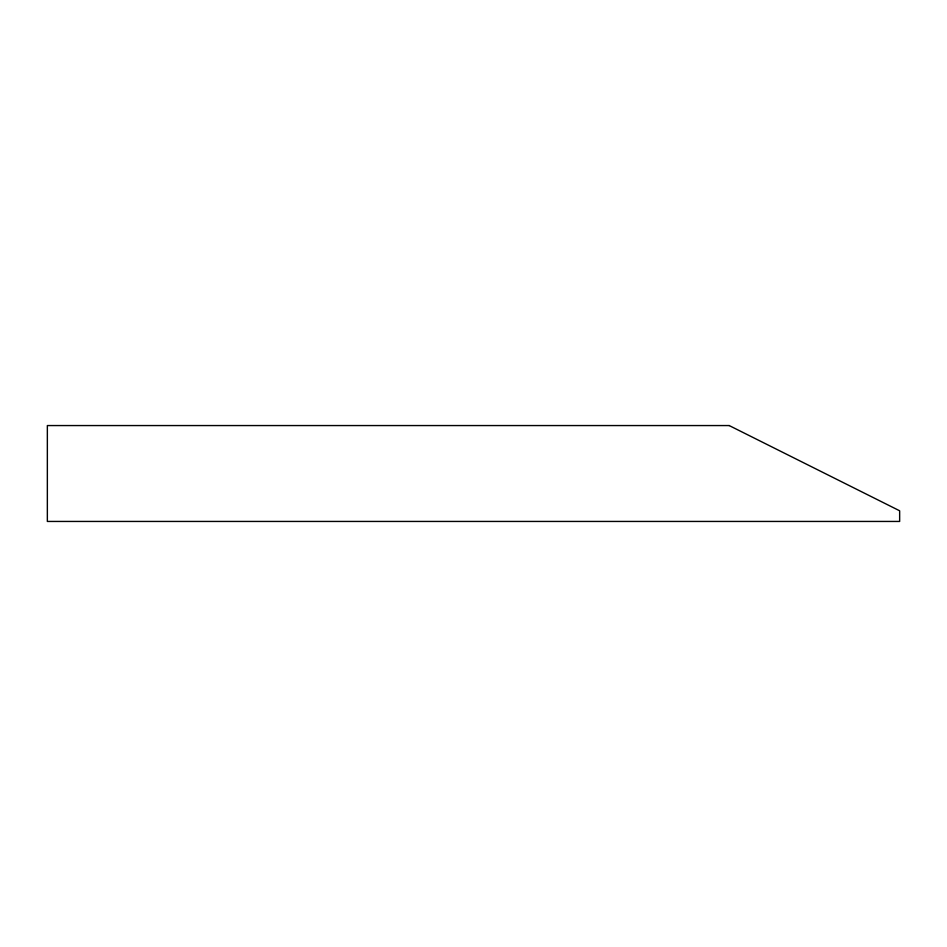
<?xml version="1.0" encoding="UTF-8"?>
<svg xmlns="http://www.w3.org/2000/svg" width="947" height="947" viewBox="0 0 947 947"><rect width="100%" height="100%" fill="white"/><g stroke="black" fill="none" stroke-linecap="round" stroke-linejoin="round"><path stroke-width="1.42" d="M729.19 425.558L47.35 425.558L47.35 521.442L899.65 521.442L899.65 510.788L729.19 425.558"/></g></svg>
